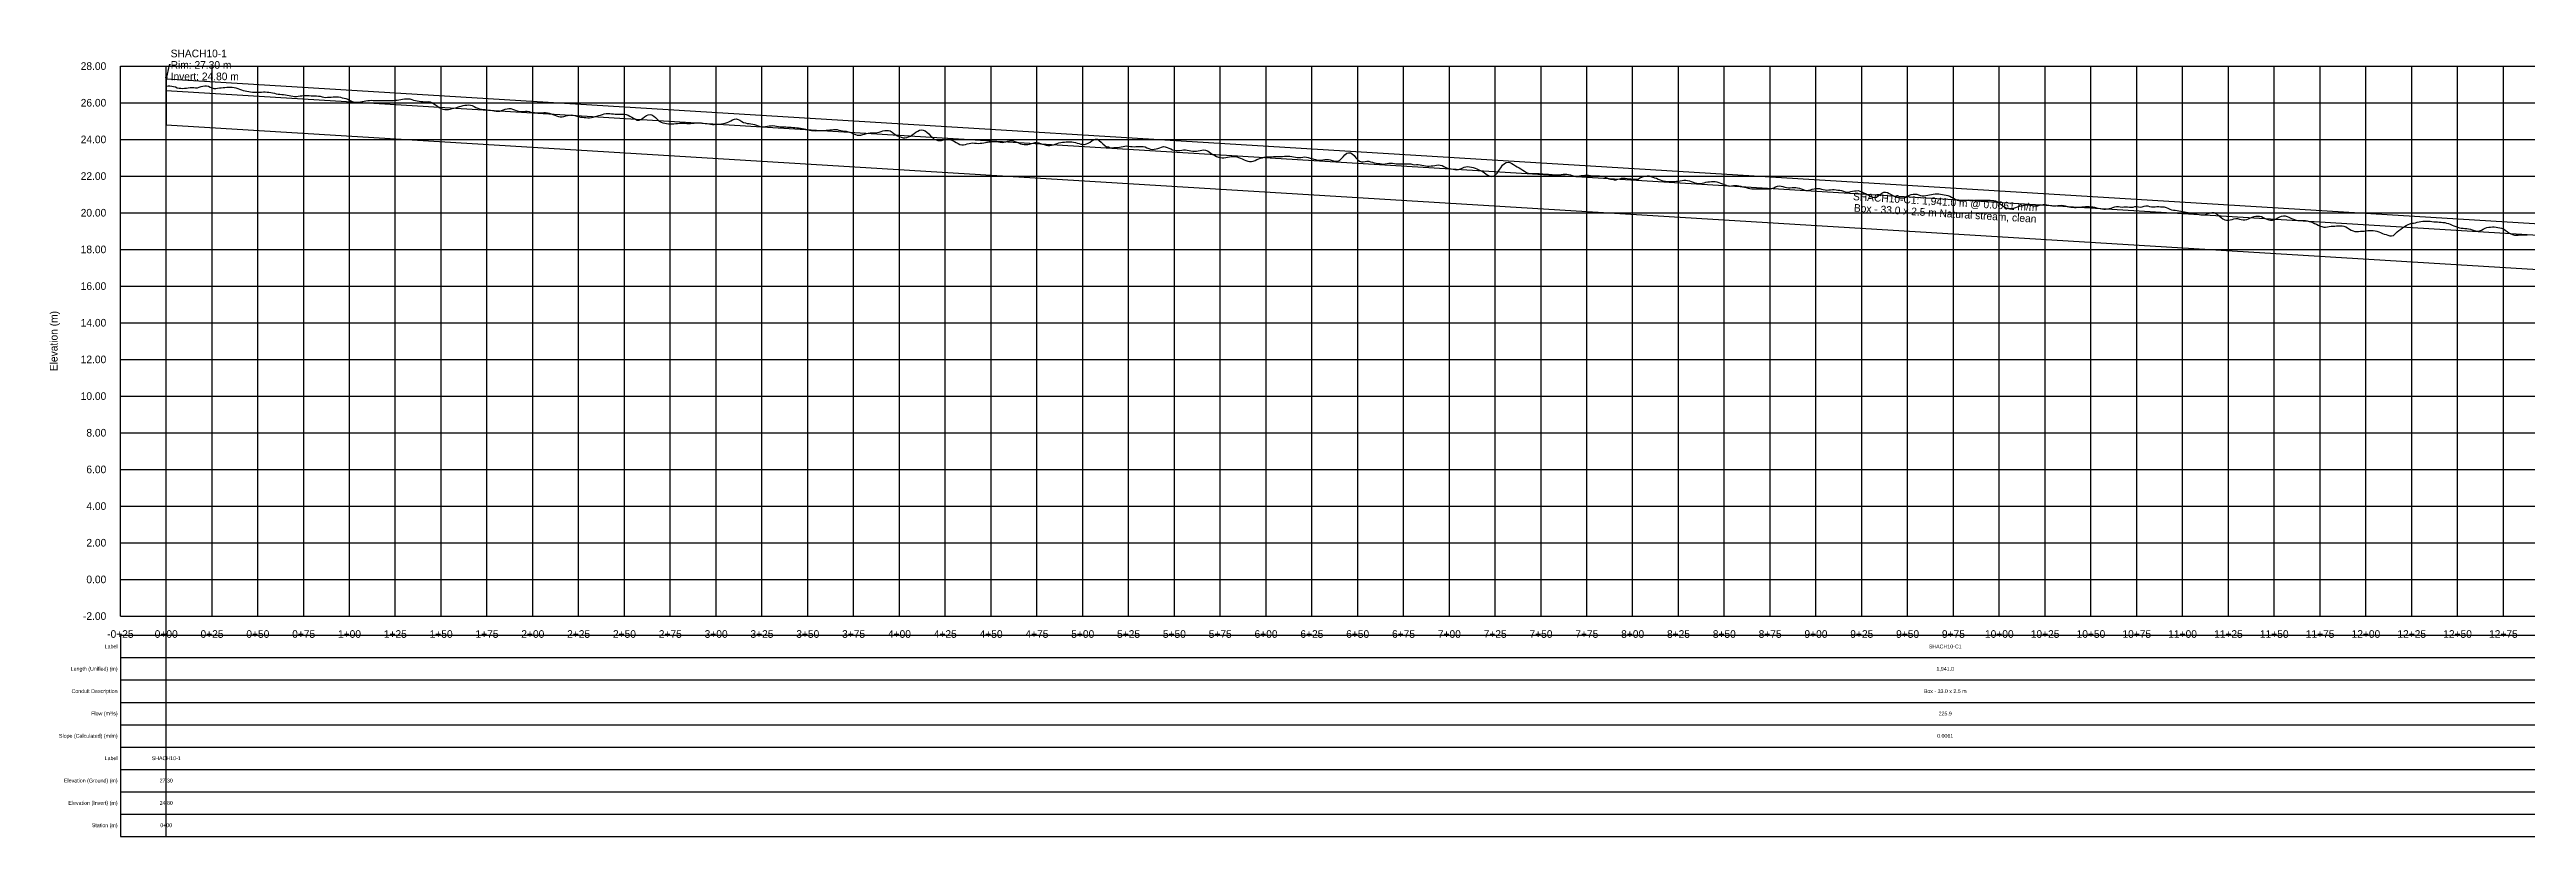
# Model space of a CAD drawing. Extents: x -64 to 5412, y -140 to 289.
# Drawn here: x -64 to 1288, y -140 to 289 of the extents above; entities that cross this region are included whole.
import ezdxf
from ezdxf.enums import TextEntityAlignment as Align

# ---------------------------------------------------------------- set-up
doc = ezdxf.new("R2010")
doc.units = 0
for name, color, linetype in [('Annotation', 7, 'Continuous'), ('Annotation_Table', 254, 'Continuous'), ('Crown', 7, 'Continuous'), ('Grid', 254, 'Continuous'), ('Grid_Text', 7, 'Continuous'), ('Ground_Elevation', 3, 'Continuous'), ('Hydraulic_Grade', 5, 'Continuous'), ('Invert', 7, 'Continuous'), ('Structure', 7, 'Continuous')]:
    doc.layers.add(name, color=color, linetype=linetype)

msp = doc.modelspace()

# ---------------------------------------------------------------- linework, layer by layer
at = {"layer": 'Annotation', "color": 0}
msp.add_lwpolyline([(0, 273), (-0.2, 273.98), (0.59, 273.8)], close=True, dxfattribs=at)
msp.add_lwpolyline([(2.44, 280.62), (1.7, 280.62), (0, 273)], dxfattribs=at)
at = {"layer": 'Annotation_Table', "color": 254}
for points in [[(0, -140.21), (0, 280)], [(-25, -30.48), (5374.95, -30.48)], [(-25, -30.48), (-25, -140.21)], [(-25, -42.67), (5374.95, -42.67)], [(-25, -54.86), (5374.95, -54.86)], [(-25, -67.06), (5374.95, -67.06)], [(-25, -79.25), (5374.95, -79.25)], [(-25, -91.44), (5374.95, -91.44)], [(-25, -103.63), (5374.95, -103.63)], [(-25, -115.82), (5374.95, -115.82)], [(-25, -128.02), (5374.95, -128.02)], [(-25, -140.21), (5374.95, -140.21)]]:
    msp.add_lwpolyline(points, dxfattribs=at)
at = {"layer": 'Crown', "color": 0}
for points in [[(0, 273), (0, 273)], [(0, 273), (1941, 154.55)]]:
    msp.add_lwpolyline(points, dxfattribs=at)
at = {"layer": 'Grid', "color": 254}
for points in [[(-25, 280), (5375, 280)], [(-25, -20), (-25, 280)], [(0, -20), (0, 280)], [(25, -20), (25, 280)], [(50, -20), (50, 280)], [(75, -20), (75, 280)], [(100, -20), (100, 280)], [(125, -20), (125, 280)], [(150, -20), (150, 280)], [(175, -20), (175, 280)], [(200, -20), (200, 280)], [(225, -20), (225, 280)], [(250, -20), (250, 280)], [(275, -20), (275, 280)], [(300, -20), (300, 280)], [(325, -20), (325, 280)], [(350, -20), (350, 280)], [(375, -20), (375, 280)], [(400, -20), (400, 280)], [(425, -20), (425, 280)], [(450, -20), (450, 280)], [(475, -20), (475, 280)], [(500, -20), (500, 280)], [(525, -20), (525, 280)], [(550, -20), (550, 280)], [(575, -20), (575, 280)], [(600, -20), (600, 280)], [(625, -20), (625, 280)], [(650, -20), (650, 280)], [(675, -20), (675, 280)], [(700, -20), (700, 280)], [(725, -20), (725, 280)], [(750, -20), (750, 280)], [(775, -20), (775, 280)], [(800, -20), (800, 280)], [(825, -20), (825, 280)], [(850, -20), (850, 280)], [(875, -20), (875, 280)], [(900, -20), (900, 280)], [(925, -20), (925, 280)], [(950, -20), (950, 280)], [(975, -20), (975, 280)], [(1000, -20), (1000, 280)], [(1025, -20), (1025, 280)], [(1050, -20), (1050, 280)], [(1075, -20), (1075, 280)], [(1100, -20), (1100, 280)], [(1125, -20), (1125, 280)], [(1150, -20), (1150, 280)], [(1175, -20), (1175, 280)], [(1200, -20), (1200, 280)], [(1225, -20), (1225, 280)], [(1250, -20), (1250, 280)], [(1275, -20), (1275, 280)], [(-25, 260), (5375, 260)], [(-25, 240), (5375, 240)], [(-25, 220), (5375, 220)], [(-25, 200), (5375, 200)], [(-25, 180), (5375, 180)], [(-25, 160), (5375, 160)], [(-25, 140), (5375, 140)], [(-25, 120), (5375, 120)], [(-25, 100), (5375, 100)], [(-25, 80), (5375, 80)], [(-25, 60), (5375, 60)], [(-25, 40), (5375, 40)], [(-25, 20), (5375, 20)], [(-25, 0), (5375, 0)], [(-25, -20), (5375, -20)]]:
    msp.add_lwpolyline(points, dxfattribs=at)
at = {"layer": 'Ground_Elevation', "color": 3}
msp.add_lwpolyline([(0, 269.06), (1, 269.25), (2, 269.25), (3, 269.12), (4, 268.91), (5, 268.59), (6, 268.15), (7, 267.91), (8, 267.86), (9, 267.83), (10, 267.88), (11, 268.01), (12, 268.19), (13, 268.33), (14, 268.36), (15, 268.25), (16, 268.12), (17, 268.17), (18, 268.47), (19, 268.79), (20, 269.08), (21, 269.26), (22, 269.23), (23, 268.98), (24, 268.55), (25, 268.12), (26, 267.81), (27, 267.73), (28, 267.88), (29, 268.08), (30, 268.2), (31, 268.31), (32, 268.4), (33, 268.46), (34, 268.51), (35, 268.49), (36, 268.43), (37, 268.28), (38, 268.05), (39, 267.74), (40, 267.43), (41, 267.07), (42, 266.73), (43, 266.44), (44, 266.25), (45, 266.08), (46, 265.92), (47, 265.78), (48, 265.73), (49, 265.72), (50, 265.73), (51, 265.75), (52, 265.79), (53, 265.86), (54, 265.89), (55, 265.84), (56, 265.71), (57, 265.56), (58, 265.37), (59, 265.16), (60, 264.92), (61, 264.71), (62, 264.59), (63, 264.55), (64, 264.49), (65, 264.34), (66, 264.14), (67, 263.94), (68, 263.73), (69, 263.52), (70, 263.37), (71, 263.35), (72, 263.5), (73, 263.68), (74, 263.85), (75, 263.92), (76, 263.93), (77, 263.91), (78, 263.86), (79, 263.81), (80, 263.77), (81, 263.75), (82, 263.74), (83, 263.67), (84, 263.51), (85, 263.28), (86, 263), (87, 262.91), (88, 263.02), (89, 263.04), (90, 263.12), (91, 263.21), (92, 263.26), (93, 263.25), (94, 263.15), (95, 262.98), (96, 262.76), (97, 262.5), (98, 262.24), (99, 261.89), (100, 261.33), (101, 260.87), (102, 260.56), (103, 260.36), (104, 260.27), (105, 260.31), (106, 260.45), (107, 260.67), (108, 260.92), (109, 261.12), (110, 261.25), (111, 261.31), (112, 261.32), (113, 261.27), (114, 261.19), (115, 261.16), (116, 261.18), (117, 261.22), (118, 261.24), (119, 261.21), (120, 261.19), (121, 261.2), (122, 261.25), (123, 261.28), (124, 261.31), (125, 261.35), (126, 261.46), (127, 261.64), (128, 261.84), (129, 262.02), (130, 262.13), (131, 262.2), (132, 262.21), (133, 262.07), (134, 261.81), (135, 261.48), (136, 261.17), (137, 260.95), (138, 260.84), (139, 260.75), (140, 260.63), (141, 260.55), (142, 260.58), (143, 260.64), (144, 260.47), (145, 260.07), (146, 259.48), (147, 258.82), (148, 258.15), (149, 257.48), (150, 256.93), (151, 256.56), (152, 256.35), (153, 256.3), (154, 256.38), (155, 256.54), (156, 256.8), (157, 257.06), (158, 257.31), (159, 257.62), (160, 257.95), (161, 258.21), (162, 258.43), (163, 258.61), (164, 258.76), (165, 258.82), (166, 258.74), (167, 258.47), (168, 258.02), (169, 257.43), (170, 256.96), (171, 256.61), (172, 256.41), (173, 256.32), (174, 256.26), (175, 256.13), (176, 255.98), (177, 255.87), (178, 255.74), (179, 255.54), (180, 255.36), (181, 255.33), (182, 255.47), (183, 255.74), (184, 256.07), (185, 256.44), (186, 256.74), (187, 256.88), (188, 256.81), (189, 256.56), (190, 256.18), (191, 255.76), (192, 255.37), (193, 255.17), (194, 255.15), (195, 255.27), (196, 255.38), (197, 255.33), (198, 255.15), (199, 254.87), (200, 254.69), (201, 254.59), (202, 254.54), (203, 254.5), (204, 254.49), (205, 254.55), (206, 254.63), (207, 254.61), (208, 254.48), (209, 254.25), (210, 253.97), (211, 253.64), (212, 253.21), (213, 252.77), (214, 252.44), (215, 252.27), (216, 252.37), (217, 252.57), (218, 252.84), (219, 253.1), (220, 253.28), (221, 253.32), (222, 253.23), (223, 253.02), (224, 252.75), (225, 252.44), (226, 252.2), (227, 252.06), (228, 251.99), (229, 251.89), (230, 251.76), (231, 251.73), (232, 251.89), (233, 252.16), (234, 252.46), (235, 252.73), (236, 253), (237, 253.29), (238, 253.62), (239, 253.94), (240, 254.06), (241, 254.12), (242, 254.07), (243, 253.96), (244, 253.86), (245, 253.78), (246, 253.74), (247, 253.77), (248, 253.82), (249, 253.83), (250, 253.76), (251, 253.58), (252, 253.17), (253, 252.69), (254, 252.19), (255, 251.56), (256, 250.95), (257, 250.58), (258, 250.56), (259, 250.88), (260, 251.52), (261, 252.28), (262, 252.98), (263, 253.44), (264, 253.59), (265, 253.34), (266, 252.75), (267, 251.86), (268, 250.89), (269, 250.04), (270, 249.46), (271, 249.08), (272, 248.84), (273, 248.67), (274, 248.56), (275, 248.52), (276, 248.51), (277, 248.55), (278, 248.63), (279, 248.74), (280, 248.82), (281, 248.85), (282, 248.83), (283, 248.78), (284, 248.7), (285, 248.63), (286, 248.66), (287, 248.79), (288, 248.89), (289, 248.96), (290, 249.01), (291, 249.04), (292, 249), (293, 248.88), (294, 248.73), (295, 248.6), (296, 248.47), (297, 248.32), (298, 248.21), (299, 248.18), (300, 248.23), (301, 248.3), (302, 248.38), (303, 248.49), (304, 248.66), (305, 248.86), (306, 249.16), (307, 249.61), (308, 250.15), (309, 250.71), (310, 251.09), (311, 251.16), (312, 250.91), (313, 250.42), (314, 249.83), (315, 249.3), (316, 248.96), (317, 248.75), (318, 248.61), (319, 248.49), (320, 248.32), (321, 248.11), (322, 247.82), (323, 247.44), (324, 247.06), (325, 246.86), (326, 246.92), (327, 247.13), (328, 247.31), (329, 247.42), (330, 247.49), (331, 247.52), (332, 247.42), (333, 247.23), (334, 247.01), (335, 246.86), (336, 246.82), (337, 246.82), (338, 246.8), (339, 246.76), (340, 246.72), (341, 246.65), (342, 246.53), (343, 246.43), (344, 246.35), (345, 246.24), (346, 246.07), (347, 245.9), (348, 245.74), (349, 245.57), (350, 245.36), (351, 245.13), (352, 244.9), (353, 244.77), (354, 244.74), (355, 244.79), (356, 244.85), (357, 244.9), (358, 244.89), (359, 244.92), (360, 245.01), (361, 245.1), (362, 245.17), (363, 245.27), (364, 245.38), (365, 245.41), (366, 245.33), (367, 245.12), (368, 244.9), (369, 244.73), (370, 244.57), (371, 244.41), (372, 244.19), (373, 243.9), (374, 243.51), (375, 243.09), (376, 242.67), (377, 242.38), (378, 242.28), (379, 242.37), (380, 242.59), (381, 242.88), (382, 243.15), (383, 243.39), (384, 243.53), (385, 243.55), (386, 243.53), (387, 243.55), (388, 243.72), (389, 244.01), (390, 244.36), (391, 244.66), (392, 244.84), (393, 244.93), (394, 244.9), (395, 244.59), (396, 243.99), (397, 243.2), (398, 242.5), (399, 241.98), (400, 241.56), (401, 241.19), (402, 240.94), (403, 240.9), (404, 241.09), (405, 241.38), (406, 241.79), (407, 242.42), (408, 243.19), (409, 243.96), (410, 244.58), (411, 244.98), (412, 245.15), (413, 245.04), (414, 244.59), (415, 243.9), (416, 242.95), (417, 241.9), (418, 240.97), (419, 240.22), (420, 239.72), (421, 239.45), (422, 239.39), (423, 239.49), (424, 239.72), (425, 239.96), (426, 240.11), (427, 240.03), (428, 239.76), (429, 239.34), (430, 238.85), (431, 238.31), (432, 237.75), (433, 237.31), (434, 237.09), (435, 237.1), (436, 237.27), (437, 237.52), (438, 237.79), (439, 238), (440, 238.09), (441, 238.01), (442, 237.87), (443, 237.81), (444, 237.87), (445, 237.97), (446, 238.1), (447, 238.23), (448, 238.41), (449, 238.59), (450, 238.73), (451, 238.84), (452, 238.93), (453, 238.89), (454, 238.74), (455, 238.51), (456, 238.37), (457, 238.41), (458, 238.64), (459, 238.99), (460, 239.25), (461, 239.33), (462, 239.19), (463, 238.88), (464, 238.51), (465, 238.05), (466, 237.59), (467, 237.32), (468, 237.24), (469, 237.25), (470, 237.3), (471, 237.45), (472, 237.71), (473, 238.04), (474, 238.29), (475, 238.33), (476, 238.14), (477, 237.81), (478, 237.47), (479, 237.18), (480, 236.92), (481, 236.69), (482, 236.62), (483, 236.77), (484, 237.07), (485, 237.45), (486, 237.8), (487, 238.11), (488, 238.32), (489, 238.45), (490, 238.56), (491, 238.64), (492, 238.68), (493, 238.68), (494, 238.63), (495, 238.51), (496, 238.32), (497, 238.03), (498, 237.7), (499, 237.39), (500, 237.39), (501, 237.3), (502, 237.53), (503, 237.94), (504, 238.51), (505, 239.17), (506, 239.74), (507, 240.11), (508, 240.05), (509, 239.48), (510, 238.52), (511, 237.53), (512, 236.61), (513, 235.9), (514, 235.9), (515, 235.39), (516, 235.44), (517, 235.5), (518, 235.58), (519, 235.58), (520, 235.83), (521, 236), (522, 236.15), (523, 236.32), (524, 236.42), (525, 236.35), (526, 236.18), (527, 236.07), (528, 236.04), (529, 236.06), (530, 236.08), (531, 236.15), (532, 236.19), (533, 236.14), (534, 235.86), (535, 235.45), (536, 235.05), (537, 234.72), (538, 234.54), (539, 234.59), (540, 234.81), (541, 235.07), (542, 235.4), (543, 235.79), (544, 236.05), (545, 235.98), (546, 235.65), (547, 235.23), (548, 234.79), (549, 234.37), (550, 234.06), (551, 233.9), (552, 233.93), (553, 234.04), (554, 234.2), (555, 234.33), (556, 234.33), (557, 234.2), (558, 233.95), (559, 233.74), (560, 233.61), (561, 233.52), (562, 233.55), (563, 233.7), (564, 233.94), (565, 234.17), (566, 234.29), (567, 234.16), (568, 233.8), (569, 233.19), (570, 232.39), (571, 231.68), (572, 231.17), (573, 230.69), (574, 230.32), (575, 230.12), (576, 230.02), (577, 230.01), (578, 230.07), (579, 230.24), (580, 230.44), (581, 230.61), (582, 230.68), (583, 230.6), (584, 230.41), (585, 230.1), (586, 229.74), (587, 229.36), (588, 228.94), (589, 228.52), (590, 228.15), (591, 227.91), (592, 227.9), (593, 228.12), (594, 228.55), (595, 229.01), (596, 229.41), (597, 229.75), (598, 230.03), (599, 230.26), (600, 230.41), (601, 230.45), (602, 230.5), (603, 230.56), (604, 230.6), (605, 230.61), (606, 230.64), (607, 230.67), (608, 230.69), (609, 230.73), (610, 230.79), (611, 230.86), (612, 230.87), (613, 230.77), (614, 230.63), (615, 230.49), (616, 230.34), (617, 230.21), (618, 230.15), (619, 230.21), (620, 230.35), (621, 230.43), (622, 230.36), (623, 230.13), (624, 229.82), (625, 229.53), (626, 229.25), (627, 228.97), (628, 228.74), (629, 228.64), (630, 228.69), (631, 228.84), (632, 228.96), (633, 229.01), (634, 228.97), (635, 228.83), (636, 228.58), (637, 228.28), (638, 228.09), (639, 228.15), (640, 228.52), (641, 229.37), (642, 230.52), (643, 231.67), (644, 232.42), (645, 232.76), (646, 232.69), (647, 232.2), (648, 231.18), (649, 229.97), (650, 228.86), (651, 228.14), (652, 227.84), (653, 227.81), (654, 227.96), (655, 228.06), (656, 228.05), (657, 227.85), (658, 227.59), (659, 227.3), (660, 227.08), (661, 226.91), (662, 226.77), (663, 226.65), (664, 226.57), (665, 226.61), (666, 226.81), (667, 227.09), (668, 227.1), (669, 226.97), (670, 226.84), (671, 226.73), (672, 226.65), (673, 226.62), (674, 226.62), (675, 226.66), (676, 226.7), (677, 226.73), (678, 226.71), (679, 226.61), (680, 226.34), (681, 226.21), (682, 226.23), (683, 226.24), (684, 226.18), (685, 226.01), (686, 225.8), (687, 225.59), (688, 225.45), (689, 225.44), (690, 225.52), (691, 225.67), (692, 225.84), (693, 225.99), (694, 226.07), (695, 226), (696, 225.69), (697, 225.18), (698, 224.67), (699, 224.33), (700, 224.11), (701, 223.91), (702, 223.7), (703, 223.52), (704, 223.46), (705, 223.55), (706, 223.87), (707, 224.32), (708, 224.8), (709, 225.11), (710, 225.2), (711, 225.12), (712, 224.91), (713, 224.59), (714, 224.25), (715, 223.88), (716, 223.47), (717, 223.02), (718, 222.49), (719, 221.88), (720, 221.13), (721, 220.42), (722, 219.89), (723, 219.72), (724, 219.94), (725, 220.58), (726, 221.64), (727, 223.03), (728, 224.52), (729, 225.86), (730, 226.83), (731, 227.4), (732, 227.58), (733, 227.38), (734, 226.88), (735, 226.31), (736, 225.65), (737, 225.07), (738, 224.5), (739, 223.9), (740, 223.26), (741, 222.61), (742, 222.03), (743, 221.63), (744, 221.41), (745, 221.36), (746, 221.4), (747, 221.46), (748, 221.44), (749, 221.38), (750, 221.29), (751, 221.17), (752, 221.09), (753, 221.05), (754, 221.01), (755, 220.94), (756, 220.84), (757, 220.73), (758, 220.67), (759, 220.69), (760, 220.76), (761, 220.88), (762, 221), (763, 221.07), (764, 221.03), (765, 220.9), (766, 220.61), (767, 220.26), (768, 219.95), (769, 219.85), (770, 219.95), (771, 220.13), (772, 220.3), (773, 220.39), (774, 220.45), (775, 220.47), (776, 220.42), (777, 220.31), (778, 220.2), (779, 220.13), (780, 220.13), (781, 220.14), (782, 220.1), (783, 219.98), (784, 219.98), (785, 219.41), (786, 218.99), (787, 218.58), (788, 218.23), (789, 218.23), (790, 217.96), (791, 218.04), (792, 218.28), (793, 218.57), (794, 218.81), (795, 218.91), (796, 218.88), (797, 218.75), (798, 218.58), (799, 218.43), (800, 218.31), (801, 218.25), (802, 218.34), (803, 218.34), (804, 219.04), (805, 219.46), (806, 219.78), (807, 220.02), (808, 220.16), (809, 220.09), (810, 219.81), (811, 219.47), (812, 219.11), (813, 218.77), (814, 218.37), (815, 217.92), (816, 217.55), (817, 217.3), (818, 217.18), (819, 217.13), (820, 217.08), (821, 217.06), (822, 217.1), (823, 217.12), (824, 217.14), (825, 217.22), (826, 217.41), (827, 217.63), (828, 217.78), (829, 217.74), (830, 217.6), (831, 217.36), (832, 217.04), (833, 216.68), (834, 216.37), (835, 216.1), (836, 215.97), (837, 215.97), (838, 216.14), (839, 216.4), (840, 216.66), (841, 216.83), (842, 216.94), (843, 217.03), (844, 217.11), (845, 217.06), (846, 216.84), (847, 216.51), (848, 216.16), (849, 215.77), (850, 215.36), (851, 214.98), (852, 214.71), (853, 214.58), (854, 214.62), (855, 214.77), (856, 214.9), (857, 214.86), (858, 214.69), (859, 214.43), (860, 214.19), (861, 213.97), (862, 213.73), (863, 213.46), (864, 213.22), (865, 213.08), (866, 213.09), (867, 213.1), (868, 213.06), (869, 213.05), (870, 213.07), (871, 213.1), (872, 213.06), (873, 212.99), (874, 212.99), (875, 213.07), (876, 213.25), (877, 213.58), (878, 214.07), (879, 214.51), (880, 214.65), (881, 214.52), (882, 214.24), (883, 213.94), (884, 213.69), (885, 213.54), (886, 213.57), (887, 213.71), (888, 213.81), (889, 213.74), (890, 213.58), (891, 213.39), (892, 213.13), (893, 212.76), (894, 212.39), (895, 212.22), (896, 212.34), (897, 212.56), (898, 212.79), (899, 213.02), (900, 213.24), (901, 213.29), (902, 213.17), (903, 212.92), (904, 212.65), (905, 212.45), (906, 212.38), (907, 212.42), (908, 212.52), (909, 212.62), (910, 212.61), (911, 212.53), (912, 212.38), (913, 212.23), (914, 212.05), (915, 211.74), (916, 211.45), (917, 211.23), (918, 211.25), (919, 211.51), (920, 211.72), (921, 211.87), (922, 212.02), (923, 212.06), (924, 211.85), (925, 211.45), (926, 210.94), (927, 210.49), (928, 210.02), (929, 209.44), (930, 208.85), (931, 208.42), (932, 208.28), (933, 208.57), (934, 209.16), (935, 209.98), (936, 210.73), (937, 211.22), (938, 211.22), (939, 211.05), (940, 210.54), (941, 209.96), (942, 209.4), (943, 208.88), (944, 208.52), (945, 208.3), (946, 208.17), (947, 208.05), (948, 208.11), (949, 208.45), (950, 209.06), (951, 209.67), (952, 210.04), (953, 210.2), (954, 210.21), (955, 210.07), (956, 209.79), (957, 209.44), (958, 209.2), (959, 209.19), (960, 209.33), (961, 209.51), (962, 209.7), (963, 209.91), (964, 210.12), (965, 210.26), (966, 210.32), (967, 210.26), (968, 210.09), (969, 209.91), (970, 209.75), (971, 209.56), (972, 209.32), (973, 209.01), (974, 208.57), (975, 207.96), (976, 207.35), (977, 206.91), (978, 206.65), (979, 206.59), (980, 206.69), (981, 206.83), (982, 206.91), (983, 206.95), (984, 206.94), (985, 206.87), (986, 206.78), (987, 206.73), (988, 206.78), (989, 206.88), (990, 206.88), (991, 206.81), (992, 206.8), (993, 206.86), (994, 206.85), (995, 206.81), (996, 206.74), (997, 206.66), (998, 206.41), (999, 205.94), (1000, 205.26), (1001, 204.49), (1002, 203.7), (1003, 202.98), (1004, 202.46), (1005, 202.31), (1006, 202.31), (1007, 202.4), (1008, 202.55), (1009, 202.81), (1010, 203.18), (1011, 203.51), (1012, 203.76), (1013, 203.97), (1014, 204.15), (1015, 204.25), (1016, 204.27), (1017, 204.19), (1018, 204.03), (1019, 203.85), (1020, 203.75), (1021, 203.82), (1022, 204.07), (1023, 204.38), (1024, 204.53), (1025, 204.5), (1026, 204.31), (1027, 204.11), (1028, 203.94), (1029, 203.83), (1030, 203.76), (1031, 203.77), (1032, 203.87), (1033, 204.01), (1034, 204.05), (1035, 203.93), (1036, 203.7), (1037, 203.48), (1038, 203.27), (1039, 203.1), (1040, 202.96), (1041, 202.87), (1042, 202.87), (1043, 202.95), (1044, 203.07), (1045, 203.2), (1046, 203.3), (1047, 203.37), (1048, 203.39), (1049, 203.36), (1050, 203.28), (1051, 203.17), (1052, 202.99), (1053, 202.75), (1054, 202.49), (1055, 202.26), (1056, 202.1), (1057, 202.01), (1058, 202.01), (1059, 202.11), (1060, 202.28), (1061, 202.53), (1062, 202.83), (1063, 203.14), (1064, 203.33), (1065, 203.32), (1066, 203.15), (1067, 203.12), (1068, 203.25), (1069, 203.3), (1070, 203.18), (1071, 203.05), (1072, 203.03), (1073, 203.12), (1074, 203.33), (1075, 203.46), (1076, 203.24), (1077, 203.01), (1078, 203.16), (1079, 203.51), (1080, 203.85), (1081, 203.74), (1082, 203.49), (1083, 203.27), (1084, 203.2), (1085, 203.26), (1086, 203.36), (1087, 203.36), (1088, 203.29), (1089, 203.28), (1090, 203.18), (1091, 202.87), (1092, 202.41), (1093, 201.95), (1094, 201.63), (1095, 201.48), (1096, 201.41), (1097, 201.28), (1098, 201.05), (1099, 200.82), (1100, 200.64), (1101, 200.43), (1102, 200.25), (1103, 200.09), (1104, 199.94), (1105, 199.79), (1106, 199.65), (1107, 199.46), (1108, 199.25), (1109, 199.03), (1110, 198.87), (1111, 198.81), (1112, 198.91), (1113, 199.19), (1114, 199.58), (1115, 199.97), (1116, 200.17), (1117, 200.09), (1118, 199.69), (1119, 199.02), (1120, 198.25), (1121, 197.47), (1122, 196.76), (1123, 196.21), (1124, 195.93), (1125, 195.89), (1126, 196.08), (1127, 196.38), (1128, 196.72), (1129, 196.94), (1130, 196.85), (1131, 196.57), (1132, 196.25), (1133, 196.08), (1134, 196.13), (1135, 196.37), (1136, 196.75), (1137, 197.21), (1138, 197.63), (1139, 197.94), (1140, 198.13), (1141, 198.21), (1142, 198.16), (1143, 197.92), (1144, 197.48), (1145, 196.93), (1146, 196.48), (1147, 196.15), (1148, 195.95), (1149, 195.96), (1150, 196.21), (1151, 196.66), (1152, 197.22), (1153, 197.72), (1154, 198.11), (1155, 198.35), (1156, 198.35), (1157, 198.04), (1158, 197.58), (1159, 197.08), (1160, 196.64), (1161, 196.26), (1162, 195.98), (1163, 195.8), (1164, 195.71), (1165, 195.7), (1166, 195.74), (1167, 195.7), (1168, 195.55), (1169, 195.28), (1170, 194.97), (1171, 194.61), (1172, 194.19), (1173, 193.72), (1174, 193.21), (1175, 192.74), (1176, 192.41), (1177, 192.21), (1178, 192.22), (1179, 192.36), (1180, 192.55), (1181, 192.66), (1182, 192.72), (1183, 192.75), (1184, 192.81), (1185, 192.88), (1186, 192.93), (1187, 192.92), (1188, 192.7), (1189, 192.26), (1190, 191.68), (1191, 191.07), (1192, 190.5), (1193, 190.09), (1194, 189.85), (1195, 189.78), (1196, 189.83), (1197, 189.91), (1198, 189.95), (1199, 190.02), (1200, 190.14), (1201, 190.3), (1202, 190.37), (1203, 190.38), (1204, 190.33), (1205, 190.16), (1206, 189.94), (1207, 189.66), (1208, 189.23), (1209, 188.73), (1210, 188.3), (1211, 188.06), (1212, 187.82), (1213, 187.49), (1214, 187.34), (1215, 187.61), (1216, 188.54), (1217, 189.65), (1218, 190.37), (1219, 191.03), (1220, 191.76), (1221, 192.48), (1222, 193.11), (1223, 193.62), (1224, 194.02), (1225, 194.28), (1226, 194.36), (1227, 194.52), (1228, 194.81), (1229, 195.07), (1230, 195.26), (1231, 195.36), (1232, 195.39), (1233, 195.38), (1234, 195.35), (1235, 195.35), (1236, 195.27), (1237, 195.12), (1238, 195.03), (1239, 194.97), (1240, 194.93), (1241, 194.84), (1242, 194.72), (1243, 194.59), (1244, 194.39), (1245, 194.11), (1246, 193.73), (1247, 193.31), (1248, 192.89), (1249, 192.46), (1250, 192.11), (1251, 191.82), (1252, 191.65), (1253, 191.53), (1254, 191.47), (1255, 191.43), (1256, 191.3), (1257, 191.06), (1258, 190.7), (1259, 190.37), (1260, 190.12), (1261, 190), (1262, 190.12), (1263, 190.47), (1264, 191), (1265, 191.51), (1266, 191.9), (1267, 192.1), (1268, 192.21), (1269, 192.27), (1270, 192.24), (1271, 192.15), (1272, 192.03), (1273, 191.82), (1274, 191.57), (1275, 191.16), (1276, 190.48), (1277, 189.68), (1278, 188.95), (1279, 188.43), (1280, 188.06), (1281, 187.84), (1282, 187.78), (1283, 187.83), (1284, 187.94), (1285, 188.01), (1286, 188.02), (1287, 188), (1288, 187.95)], dxfattribs=at)
at = {"layer": 'Hydraulic_Grade', "color": 5}
msp.add_lwpolyline([(0, 266.64), (1941, 148.23)], dxfattribs=at)
at = {"layer": 'Invert', "color": 0}
for points in [[(0, 248), (0, 248)], [(0, 248), (1941, 129.55)]]:
    msp.add_lwpolyline(points, dxfattribs=at)
at = {"layer": 'Structure', "color": 0}
msp.add_lwpolyline([(0, 273), (0, 248)], dxfattribs=at)
msp.add_lwpolyline([(0, 273), (0, 248)], dxfattribs=at)

# ---------------------------------------------------------------- texts
at = {"layer": 'Annotation', "color": 0}
for s, height, p in [('SHACH10-1', 4.167, (2.44, 286.87)), ('Rim: 27.30 m', 4.1667, (2.44, 280.62)), ('Invert: 24.80 m', 4.1667, (2.44, 274.37))]:
    msp.add_text(s, height=height, dxfattribs=at).set_placement(p, align=Align.MIDDLE_LEFT)
for s, p in [('SHACH10-C1: 1,941.0 m @ 0.0061 m/m', (970.5, 205.91)), ('Box - 33.0 x 2.5 m Natural stream, clean', (970.5, 199.67))]:
    msp.add_text(s, height=4.1667, rotation=356.50784, dxfattribs=at).set_placement(p, align=Align.MIDDLE_CENTER)
at = {"layer": 'Annotation_Table', "color": 0}
for s, height, p in [('Label', 2.083, (-26.52, -36.58)), ('Length (Unified) (m)', 2.0833, (-26.52, -48.77)), ('Conduit Description', 2.0833, (-26.52, -60.96)), ('Flow (m³/s)', 2.0833, (-26.52, -73.15)), ('Slope (Calculated) (m/m)', 2.0833, (-26.52, -85.34)), ('Label', 2.083, (-26.52, -97.54)), ('Elevation (Ground) (m)', 2.0833, (-26.52, -109.73)), ('Elevation (Invert) (m)', 2.0833, (-26.52, -121.92)), ('Station (m)', 2.0833, (-26.52, -134.11))]:
    msp.add_text(s, height=height, dxfattribs=at).set_placement(p, align=Align.MIDDLE_RIGHT)
for s, height, p in [('SHACH10-C1', 2.083, (970.5, -36.58)), ('1,941.0', 2.083, (970.5, -48.77)), ('Box - 33.0 x 2.5 m', 2.0833, (970.5, -60.96)), ('225.9', 2.083, (970.5, -73.15)), ('0.0061', 2.083, (970.5, -85.34)), ('SHACH10-1', 2.083, (0, -97.54)), ('27.30', 2.083, (0, -109.73)), ('24.80', 2.083, (0, -121.92)), ('0+00', 2.083, (0, -134.11))]:
    msp.add_text(s, height=height, dxfattribs=at).set_placement(p, align=Align.MIDDLE_CENTER)
at = {"layer": 'Grid_Text', "color": 0}
for s, p in [('28.00', (-32.7, 280)), ('26.00', (-32.7, 260)), ('24.00', (-32.7, 240)), ('22.00', (-32.7, 220)), ('20.00', (-32.7, 200)), ('18.00', (-32.7, 180)), ('16.00', (-32.7, 160)), ('14.00', (-32.7, 140)), ('12.00', (-32.7, 120)), ('10.00', (-32.7, 100)), ('8.00', (-32.7, 80)), ('6.00', (-32.7, 60)), ('4.00', (-32.7, 40)), ('2.00', (-32.7, 20)), ('0.00', (-32.7, 0)), ('-2.00', (-32.7, -20))]:
    msp.add_text(s, height=4.167, dxfattribs=at).set_placement(p, align=Align.MIDDLE_RIGHT)
msp.add_text('Elevation (m)', height=4.1667, rotation=90, dxfattribs=at).set_placement((-58, 130), align=Align.BOTTOM_CENTER)
for s, p in [('-0+25', (-25, -27.7)), ('0+00', (0, -27.7)), ('0+25', (25, -27.7)), ('0+50', (50, -27.7)), ('0+75', (75, -27.7)), ('1+00', (100, -27.7)), ('1+25', (125, -27.7)), ('1+50', (150, -27.7)), ('1+75', (175, -27.7)), ('2+00', (200, -27.7)), ('2+25', (225, -27.7)), ('2+50', (250, -27.7)), ('2+75', (275, -27.7)), ('3+00', (300, -27.7)), ('3+25', (325, -27.7)), ('3+50', (350, -27.7)), ('3+75', (375, -27.7)), ('4+00', (400, -27.7)), ('4+25', (425, -27.7)), ('4+50', (450, -27.7)), ('4+75', (475, -27.7)), ('5+00', (500, -27.7)), ('5+25', (525, -27.7)), ('5+50', (550, -27.7)), ('5+75', (575, -27.7)), ('6+00', (600, -27.7)), ('6+25', (625, -27.7)), ('6+50', (650, -27.7)), ('6+75', (675, -27.7)), ('7+00', (700, -27.7)), ('7+25', (725, -27.7)), ('7+50', (750, -27.7)), ('7+75', (775, -27.7)), ('8+00', (800, -27.7)), ('8+25', (825, -27.7)), ('8+50', (850, -27.7)), ('8+75', (875, -27.7)), ('9+00', (900, -27.7)), ('9+25', (925, -27.7)), ('9+50', (950, -27.7)), ('9+75', (975, -27.7)), ('10+00', (1000, -27.7)), ('10+25', (1025, -27.7)), ('10+50', (1050, -27.7)), ('10+75', (1075, -27.7)), ('11+00', (1100, -27.7)), ('11+25', (1125, -27.7)), ('11+50', (1150, -27.7)), ('11+75', (1175, -27.7)), ('12+00', (1200, -27.7)), ('12+25', (1225, -27.7)), ('12+50', (1250, -27.7)), ('12+75', (1275, -27.7))]:
    msp.add_text(s, height=4.167, dxfattribs=at).set_placement(p, align=Align.TOP_CENTER)

doc.saveas('drawing.dxf')
